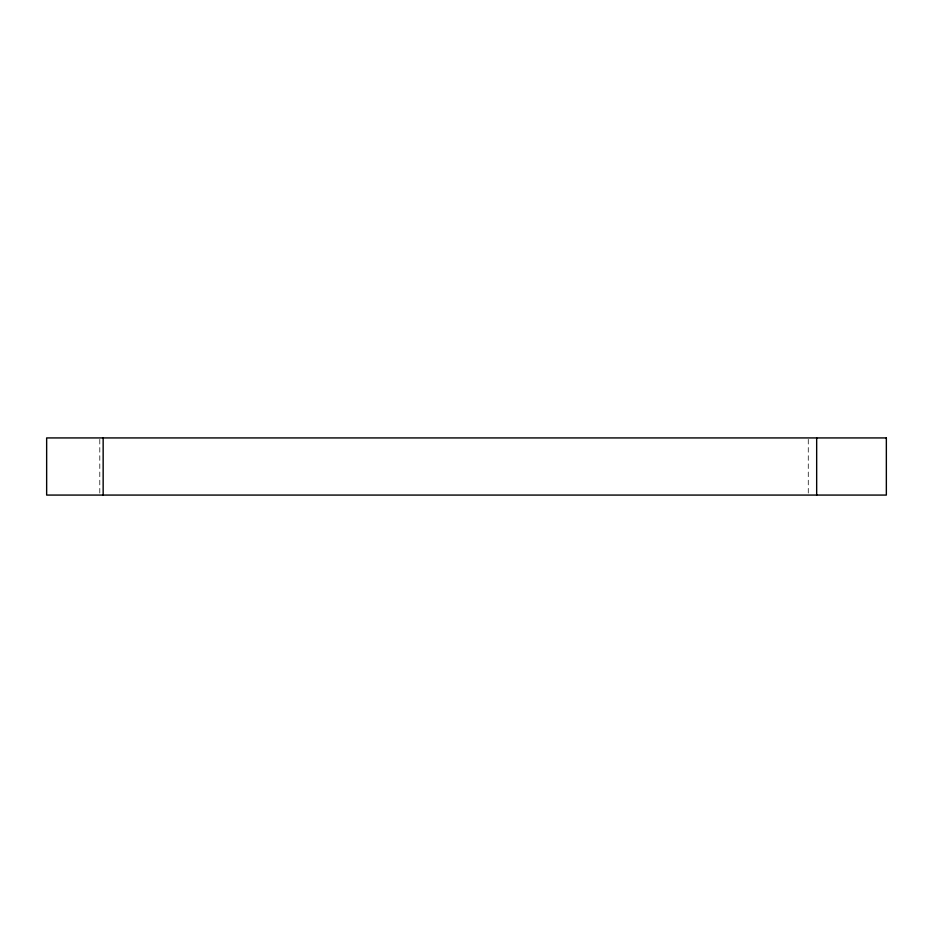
<?xml version="1.0" encoding="UTF-8"?>
<svg xmlns="http://www.w3.org/2000/svg" width="933" height="933" viewBox="0 0 933 933"><rect width="100%" height="100%" fill="white"/><g stroke="black" fill="none" stroke-linecap="round" stroke-linejoin="round"><path stroke-width="0.7" stroke-dasharray="4.67 3.5" d="M808.27 439.361L808.27 493.639M99.796 439.361L99.796 493.639"/><path stroke-width="1.4" d="M816.667 437.927L816.667 495.073M103.155 437.927L103.155 495.073M886.35 437.927L46.65 437.927L46.65 495.073L886.35 495.073L886.35 437.927"/></g></svg>
